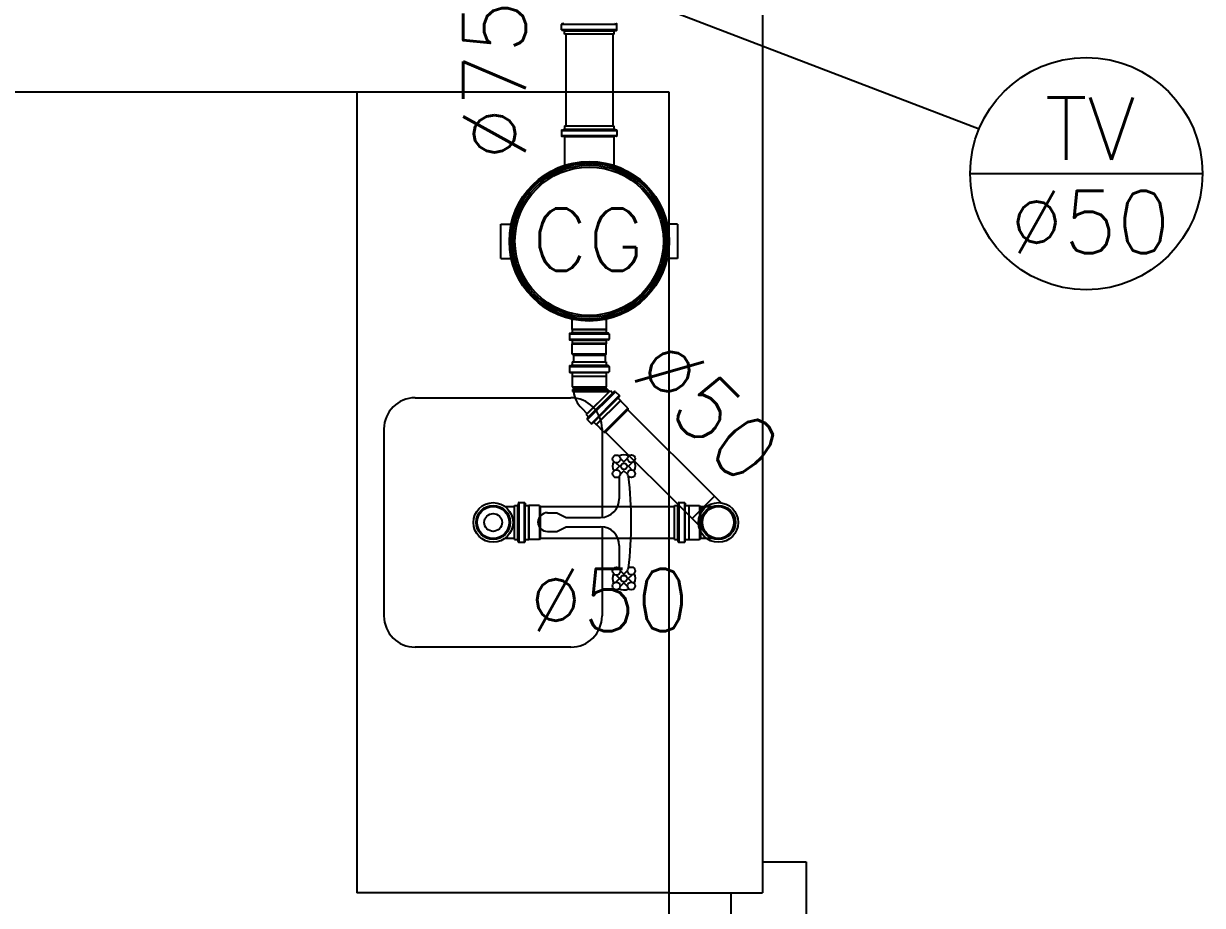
# Model space of a CAD drawing. Extents: x 241 to 398, y 106 to 179.
# Drawn here: x 264.587 to 266.476, y 111.832 to 113.246 of the extents above; entities that cross this region are included whole.
import ezdxf
from ezdxf.enums import TextEntityAlignment as Align

# ---------------------------------------------------------------- set-up
doc = ezdxf.new("R2010")
doc.units = 0
doc.layers.get('0').update_dxf_attribs({"linetype": 'CONTINUOUS'})
for name, color, linetype in [('ALVVISTA', 8, 'CONTINUOUS'), ('COTAS', 7, 'CONTINUOUS'), ('TIGRECAD', 2, 'CONTINUOUS'), ('TINTERNO', 7, 'CONTINUOUS')]:
    doc.layers.add(name, color=color, linetype=linetype)
doc.styles.add('ROMANS', font='romans.shx')

msp = doc.modelspace()

# ---------------------------------------------------------------- linework, layer by layer
for p, q in [((265.4665, 112.7159, -3.35), (265.4665, 112.7326, -3.35)), ((265.5207, 112.7159, -3.35), (265.5207, 112.7326, -3.35)), ((265.5207, 112.7159, -3.35), (265.5207, 112.7159, -3.35)), ((265.5555, 112.6294, -3.35), (265.5436, 112.6413, -3.35)), ((265.5555, 112.6294, -3.35), (265.5555, 112.6294, -3.35)), ((265.5171, 112.5911, -3.35), (265.5053, 112.6029, -3.35)), ((265.4137, 112.4732), (265.397, 112.4732)), ((265.4137, 112.4732), (265.4137, 112.4732)), ((265.4137, 112.419), (265.397, 112.419))]:
    msp.add_line(p, q)
at = {"layer": 'ALVVISTA'}
for p, q in [((265.7711, 113.6869, -3.35), (265.7711, 113.2119, -3.35)), ((265.7711, 113.2119, -3.35), (265.7711, 111.8519, -3.35)), ((263.6211, 113.1369, -3.35), (265.6211, 113.1369, -3.35)), ((265.1211, 113.1369, -3.35), (265.1211, 111.8519, -3.35)), ((265.6211, 113.1369, -3.35), (265.6211, 111.8519, -3.35)), ((265.2147, 112.6461), (265.4641, 112.6461)), ((265.1647, 112.5961), (265.1647, 112.2961)), ((265.5141, 112.5961), (265.5141, 112.4542)), ((265.5422, 112.5361), (265.5363, 112.5303)), ((265.5365, 112.5419), (265.5422, 112.5361)), ((265.5434, 112.549), (265.5493, 112.5432)), ((265.5493, 112.5432), (265.555, 112.549)), ((265.5563, 112.5361), (265.5625, 112.5423)), ((265.5563, 112.5361), (265.5621, 112.5304)), ((265.5418, 112.5194), (265.5418, 112.4841)), ((265.5493, 112.5291), (265.5433, 112.5231)), ((265.5493, 112.5291), (265.5549, 112.5234)), ((265.4265, 112.4616), (265.4415, 112.4616)), ((265.4415, 112.4616), (265.4565, 112.4541)), ((265.4415, 112.4316), (265.4565, 112.4391)), ((265.4565, 112.4541), (265.5118, 112.4541)), ((265.4565, 112.4391), (265.5118, 112.4391)), ((265.5141, 112.439), (265.5141, 112.2961)), ((265.4265, 112.4316), (265.4415, 112.4316)), ((265.5418, 112.4091), (265.5418, 112.373)), ((265.5364, 112.3619), (265.5421, 112.3562)), ((265.5433, 112.369), (265.5492, 112.3632)), ((265.5492, 112.3632), (265.5549, 112.369)), ((265.5562, 112.3562), (265.5624, 112.3623)), ((265.5421, 112.3562), (265.5362, 112.3503)), ((265.5492, 112.3491), (265.5432, 112.3432)), ((265.5492, 112.3491), (265.5548, 112.3434)), ((265.5562, 112.3562), (265.562, 112.3504)), ((265.4641, 112.2461), (265.2147, 112.2461)), ((265.7711, 111.9019, -3.35), (265.8411, 111.9019, -3.35)), ((265.8411, 111.9019, -3.35), (265.8411, 110.3019, -3.35)), ((265.6211, 111.8519, -3.35), (265.1211, 111.8519, -3.35)), ((265.6211, 111.8519, -3.35), (265.7711, 111.8519, -3.35)), ((265.6211, 111.8519, -3.35), (265.6211, 111.8119, -3.35)), ((265.7211, 111.8119, -3.35), (265.7211, 111.8519, -3.35))]:
    msp.add_line(p, q, dxfattribs=at)
for centre, radius in [((265.5373, 112.548), 0.0062), ((265.5612, 112.5484), 0.0062), ((265.5492, 112.5361), 0.00508), ((265.5372, 112.5241), 0.0062), ((265.5611, 112.5242), 0.0062), ((265.3397, 112.4461), 0.0143), ((265.5372, 112.368), 0.0062), ((265.5611, 112.3684), 0.0062), ((265.5371, 112.3442), 0.0062), ((265.5491, 112.3561), 0.00508), ((265.561, 112.3443), 0.0062)]:
    msp.add_circle(centre, radius, dxfattribs=at)
for centre, radius, start, end in [((265.2147, 112.5961), 0.05, 90, 180), ((265.4641, 112.5961), 0.05, 0, 90), ((265.5496, 112.5314), 0.0229, 71.7256, 109.7467), ((265.5465, 112.5361), 0.0156, 151.2823, 208.7177), ((265.5523, 112.5366), 0.0153, 329.5718, 30.4282), ((264.9271, 112.4463), 0.6339, 353.3445, 6.6555), ((265.5118, 112.4841), 0.03, 270, 360), ((265.4265, 112.4466), 0.015, 90, 270), ((265.5118, 112.4091), 0.03, 360, 90), ((265.5464, 112.3562), 0.0156, 151.2823, 208.7177), ((265.5522, 112.3566), 0.0153, 329.5718, 30.4282), ((265.549, 112.3567), 0.0188, 245.2462, 293.3183), ((265.2147, 112.2961), 0.05, 180, 270), ((265.4641, 112.2961), 0.05, 270, 0)]:
    msp.add_arc(centre, radius, start, end, dxfattribs=at)
at = {"layer": 'COTAS', "color": 1}
for p, q in [((265.4936, 113.3169, -3.35), (266.1184, 113.0775, -0.7742)), ((266.1039, 113.0055), (266.4762, 113.0055))]:
    msp.add_line(p, q, dxfattribs=at)
msp.add_circle((266.2901, 113.0055), 0.1862, dxfattribs=at)
at = {"layer": 'TIGRECAD'}
for p, q in [((265.4493, 113.2362, -3.35), (265.4493, 113.2449, -3.35)), ((265.4531, 113.2344, -3.35), (265.4501, 113.2352, -3.35)), ((265.4529, 113.2461, -3.35), (265.4502, 113.2459, -3.35)), ((265.5369, 113.2449, -3.35), (265.4503, 113.2449, -3.35)), ((265.5369, 113.2362, -3.35), (265.4503, 113.2362, -3.35)), ((265.4538, 113.2289, -3.35), (265.4538, 113.2334, -3.35)), ((265.5334, 113.2289, -3.35), (265.5334, 113.2334, -3.35)), ((265.5342, 113.2344, -3.35), (265.5372, 113.2352, -3.35)), ((265.5343, 113.2461, -3.35), (265.537, 113.2459, -3.35)), ((265.5379, 113.2362, -3.35), (265.5379, 113.2449, -3.35)), ((265.5334, 113.2289, -3.35), (265.4538, 113.2289, -3.35)), ((265.4559, 113.2289, -3.35), (265.4559, 113.0821, -3.35)), ((265.5314, 113.2289, -3.35), (265.5314, 113.0821, -3.35)), ((265.454, 113.0821, -3.35), (265.5332, 113.0821, -3.35)), ((265.454, 113.0821, -3.35), (265.454, 113.0766, -3.35)), ((265.5332, 113.0821, -3.35), (265.5332, 113.0773, -3.35)), ((265.4491, 113.0745, -3.35), (265.4491, 113.0664, -3.35)), ((265.4499, 113.0754, -3.35), (265.454, 113.0766, -3.35)), ((265.45, 113.0654, -3.35), (265.454, 113.065, -3.35)), ((265.4501, 113.0745, -3.35), (265.5371, 113.0745, -3.35)), ((265.4501, 113.0664, -3.35), (265.5371, 113.0664, -3.35)), ((265.454, 113.065, -3.35), (265.454, 113.0188, -3.35)), ((265.5332, 113.0641, -3.35), (265.5332, 113.0188, -3.35)), ((265.5374, 113.0754, -3.35), (265.534, 113.0764, -3.35)), ((265.5372, 113.0654, -3.35), (265.5341, 113.0651, -3.35)), ((265.5381, 113.0745, -3.35), (265.5381, 113.0664, -3.35)), ((265.3521, 112.8696, -3.35), (265.3521, 112.9246, -3.35)), ((265.3521, 112.9246, -3.35), (265.3686, 112.9246, -3.35)), ((265.6351, 112.9246, -3.35), (265.6186, 112.9246, -3.35)), ((265.6351, 112.9246, -3.35), (265.6351, 112.8696, -3.35)), ((265.3521, 112.8696, -3.35), (265.3686, 112.8696, -3.35)), ((265.6351, 112.8696, -3.35), (265.6186, 112.8696, -3.35)), ((265.4661, 112.7556, -3.35), (265.4661, 112.7721, -3.35)), ((265.5211, 112.7556, -3.35), (265.5211, 112.7721, -3.35)), ((265.4618, 112.7485, -3.35), (265.4618, 112.7398, -3.35)), ((265.4626, 112.7495, -3.35), (265.4655, 112.7503, -3.35)), ((265.4628, 112.7485, -3.35), (265.5244, 112.7485, -3.35)), ((265.4628, 112.7398, -3.35), (265.5244, 112.7398, -3.35)), ((265.5211, 112.7556, -3.35), (265.4661, 112.7556, -3.35)), ((265.4663, 112.7556, -3.35), (265.521, 112.7556, -3.35)), ((265.4663, 112.7556, -3.35), (265.4663, 112.7513, -3.35)), ((265.521, 112.7556, -3.35), (265.521, 112.7513, -3.35)), ((265.5247, 112.7495, -3.35), (265.5217, 112.7503, -3.35)), ((265.5254, 112.7485, -3.35), (265.5254, 112.7398, -3.35)), ((265.4627, 112.7388, -3.35), (265.4654, 112.7386, -3.35)), ((265.4663, 112.7376, -3.35), (265.4663, 112.7329, -3.35)), ((265.4663, 112.7329, -3.35), (265.4665, 112.7326, -3.35)), ((265.521, 112.7329, -3.35), (265.5207, 112.7326, -3.35)), ((265.521, 112.7376, -3.35), (265.521, 112.7329, -3.35)), ((265.5245, 112.7388, -3.35), (265.5219, 112.7386, -3.35)), ((265.4663, 112.7035, -3.35), (265.521, 112.7035, -3.35)), ((265.4663, 112.7035, -3.35), (265.4663, 112.6992, -3.35)), ((265.4665, 112.7159, -3.35), (265.4683, 112.7141, -3.35)), ((265.4683, 112.7141, -3.35), (265.4683, 112.7035, -3.35)), ((265.4683, 112.7141, -3.35), (265.519, 112.7141, -3.35)), ((265.5207, 112.7159, -3.35), (265.519, 112.7141, -3.35)), ((265.519, 112.7141, -3.35), (265.519, 112.7035, -3.35)), ((265.521, 112.7035, -3.35), (265.521, 112.6992, -3.35)), ((265.4618, 112.6964, -3.35), (265.4618, 112.6877, -3.35)), ((265.4626, 112.6974, -3.35), (265.4655, 112.6982, -3.35)), ((265.4627, 112.6867, -3.35), (265.4654, 112.6864, -3.35)), ((265.4628, 112.6964, -3.35), (265.5244, 112.6964, -3.35)), ((265.4628, 112.6869, -3.35), (265.5244, 112.6869, -3.35)), ((265.4663, 112.6854, -3.35), (265.4663, 112.6808, -3.35)), ((265.521, 112.6854, -3.35), (265.521, 112.6808, -3.35)), ((265.5247, 112.6974, -3.35), (265.5217, 112.6982, -3.35)), ((265.5245, 112.6867, -3.35), (265.5219, 112.6864, -3.35)), ((265.5254, 112.6964, -3.35), (265.5254, 112.6877, -3.35)), ((265.4663, 112.6808, -3.35), (265.4665, 112.6806, -3.35)), ((265.4665, 112.6806, -3.35), (265.4665, 112.6638, -3.35)), ((265.521, 112.6808, -3.35), (265.5208, 112.6806, -3.35)), ((265.5208, 112.6806, -3.35), (265.5208, 112.6638, -3.35)), ((265.4665, 112.6638, -3.35), (265.4683, 112.662, -3.35)), ((265.4665, 112.6638, -3.35), (265.5208, 112.6638, -3.35)), ((265.4683, 112.6594, -3.35), (265.4668, 112.6592, -3.35)), ((265.4668, 112.6592, -3.35), (265.4668, 112.6563, -3.35)), ((265.4668, 112.6592, -3.35), (265.5203, 112.6592, -3.35)), ((265.4683, 112.6562, -3.35), (265.4668, 112.6563, -3.35)), ((265.4668, 112.6563, -3.35), (265.5233, 112.6563, -3.35)), ((265.4683, 112.662, -3.35), (265.4683, 112.6594, -3.35)), ((265.4889, 112.619, -3.35), (265.5275, 112.6577, -3.35)), ((265.4914, 112.6116, -3.35), (265.535, 112.6551, -3.35)), ((265.4976, 112.6054, -3.35), (265.5412, 112.6489, -3.35)), ((265.5203, 112.6592, -3.35), (265.523, 112.6594, -3.35)), ((265.5203, 112.6592, -3.35), (265.5233, 112.6563, -3.35)), ((265.5208, 112.6638, -3.35), (265.5204, 112.6634, -3.35)), ((265.5204, 112.662, -3.35), (265.5261, 112.6563, -3.35)), ((265.5233, 112.6563, -3.35), (265.526, 112.6562, -3.35)), ((265.5275, 112.6577, -3.35), (265.5306, 112.6546, -3.35)), ((265.5345, 112.656, -3.35), (265.5318, 112.6544, -3.35)), ((265.5357, 112.6558, -3.35), (265.5419, 112.6496, -3.35)), ((265.542, 112.6483, -3.35), (265.5403, 112.6463, -3.35)), ((265.4815, 112.6292, -3.35), (265.4903, 112.6204, -3.35)), ((265.5196, 112.5911, -3.35), (265.5555, 112.6269, -3.35)), ((265.5403, 112.6449, -3.35), (265.5436, 112.6416, -3.35)), ((265.5436, 112.6416, -3.35), (265.5436, 112.6413, -3.35)), ((265.5555, 112.6294, -3.35), (265.5555, 112.6269, -3.35)), ((265.5555, 112.6269, -3.35), (265.6959, 112.4865)), ((265.4889, 112.619, -3.35), (265.4919, 112.6159, -3.35)), ((265.4906, 112.6121, -3.35), (265.4921, 112.6147, -3.35)), ((265.4907, 112.6109, -3.35), (265.4969, 112.6047, -3.35)), ((265.4983, 112.6046, -3.35), (265.5003, 112.6063, -3.35)), ((265.5016, 112.6062, -3.35), (265.5049, 112.6029, -3.35)), ((265.5049, 112.6029, -3.35), (265.5053, 112.6029, -3.35)), ((265.5171, 112.5911, -3.35), (265.5196, 112.5911, -3.35)), ((265.5196, 112.5911, -3.35), (265.6601, 112.4506)), ((265.3801, 112.4771), (265.3793, 112.4742)), ((265.3811, 112.4779), (265.3898, 112.4779)), ((265.3811, 112.4153), (265.3811, 112.4769)), ((265.3898, 112.4153), (265.3898, 112.4769)), ((265.3908, 112.477), (265.3911, 112.4743)), ((265.6366, 112.4771), (265.6358, 112.4742)), ((265.6375, 112.4779), (265.6463, 112.4779)), ((265.6375, 112.4153), (265.6375, 112.4769)), ((265.647, 112.4153), (265.647, 112.4769)), ((265.6473, 112.477), (265.6475, 112.4743)), ((265.7048, 112.4776), (265.6941, 112.4883)), ((265.3589, 112.4714), (265.374, 112.4714)), ((265.374, 112.4187), (265.374, 112.4734)), ((265.374, 112.4734), (265.3783, 112.4734)), ((265.3921, 112.4734), (265.3967, 112.4734)), ((265.3967, 112.4734), (265.397, 112.4732)), ((265.4137, 112.4732), (265.4155, 112.4714)), ((265.4155, 112.4714), (265.6305, 112.4714)), ((265.4155, 112.4207), (265.4155, 112.4714)), ((265.6305, 112.4187), (265.6305, 112.4734)), ((265.6305, 112.4734), (265.6348, 112.4734)), ((265.6485, 112.4734), (265.6532, 112.4734)), ((265.6532, 112.4734), (265.6534, 112.4732)), ((265.6534, 112.4732), (265.6702, 112.4732)), ((265.6534, 112.4732), (265.6534, 112.4189)), ((265.6702, 112.4732), (265.6702, 112.4189)), ((265.6702, 112.4732), (265.672, 112.4714)), ((265.672, 112.4714), (265.7005, 112.4714)), ((265.669, 112.4417), (265.6583, 112.4524)), ((265.3589, 112.4207), (265.374, 112.4207)), ((265.374, 112.4187), (265.3783, 112.4187)), ((265.3921, 112.4187), (265.3967, 112.4187)), ((265.3967, 112.4187), (265.397, 112.419)), ((265.4137, 112.419), (265.4155, 112.4207)), ((265.4155, 112.4207), (265.6305, 112.4207)), ((265.6305, 112.4187), (265.6348, 112.4187)), ((265.6485, 112.4187), (265.6532, 112.4187)), ((265.6532, 112.4187), (265.6534, 112.4189)), ((265.6534, 112.4189), (265.6702, 112.4189)), ((265.6702, 112.4189), (265.672, 112.4207)), ((265.672, 112.4207), (265.7005, 112.4207)), ((265.3801, 112.415), (265.3793, 112.418)), ((265.3811, 112.4143), (265.3898, 112.4143)), ((265.3908, 112.4152), (265.3911, 112.4178)), ((265.6366, 112.415), (265.6358, 112.418)), ((265.6375, 112.4143), (265.6463, 112.4143)), ((265.6473, 112.4152), (265.6475, 112.4178))]:
    msp.add_line(p, q, dxfattribs=at)
for centre, radius in [((265.4936, 112.8971, -3.35), 0.128), ((265.3397, 112.4461), 0.0318), ((265.7005, 112.4461), 0.0318), ((265.3397, 112.4461), 0.0274), ((265.7005, 112.4461), 0.0274)]:
    msp.add_circle(centre, radius, dxfattribs=at)
for centre, radius, start, end in [((265.4503, 113.2449, -3.35), 0.001, 95, 180), ((265.4503, 113.2362, -3.35), 0.001, 180, 255), ((265.4528, 113.2334, -3.35), 0.001, 0, 75), ((265.5344, 113.2334, -3.35), 0.001, 105, 180), ((265.5369, 113.2449, -3.35), 0.001, 0, 85), ((265.5369, 113.2362, -3.35), 0.001, 285, 0), ((265.4501, 113.0745, -3.35), 0.001, 105, 180), ((265.4501, 113.0664, -3.35), 0.001, 180, 265), ((265.453, 113.0641, -3.35), 0.001, 0, 85), ((265.453, 113.0773, -3.35), 0.001, 285, 0), ((265.5342, 113.0773, -3.35), 0.001, 180, 255), ((265.5342, 113.0641, -3.35), 0.001, 95, 180), ((265.5371, 113.0664, -3.35), 0.001, 275, 0), ((265.5371, 113.0745, -3.35), 0.001, 0, 75), ((265.4628, 112.7485, -3.35), 0.001, 105, 180), ((265.4628, 112.7398, -3.35), 0.001, 180, 265), ((265.4653, 112.7513, -3.35), 0.001, 285, 0), ((265.522, 112.7513, -3.35), 0.001, 180, 255), ((265.5244, 112.7398, -3.35), 0.001, 275, 0), ((265.5244, 112.7485, -3.35), 0.001, 0, 75), ((265.4653, 112.7376, -3.35), 0.001, 0, 85), ((265.522, 112.7376, -3.35), 0.001, 95, 180), ((265.4628, 112.6964, -3.35), 0.001, 105, 180), ((265.4628, 112.6877, -3.35), 0.001, 180, 265), ((265.4653, 112.6854, -3.35), 0.001, 0, 85), ((265.4653, 112.6992, -3.35), 0.001, 285, 0), ((265.522, 112.6992, -3.35), 0.001, 180, 255), ((265.522, 112.6854, -3.35), 0.001, 95, 180), ((265.5244, 112.6877, -3.35), 0.001, 275, 0), ((265.5244, 112.6964, -3.35), 0.001, 0, 75), ((265.5152, 112.6624, -3.35), 0.0473, 187.6023, 224.5558), ((265.5211, 112.6627, -3.35), 0.001, 135, 225), ((265.5313, 112.6553, -3.35), 0.001, 225, 300), ((265.535, 112.6551, -3.35), 0.001, 45, 120), ((265.541, 112.6456, -3.35), 0.001, 140, 225), ((265.5412, 112.6489, -3.35), 0.001, 320, 45), ((265.4914, 112.6116, -3.35), 0.001, 150, 225), ((265.4912, 112.6152, -3.35), 0.001, 330, 45), ((265.4976, 112.6054, -3.35), 0.001, 225, 310), ((265.5009, 112.6055, -3.35), 0.001, 45, 130), ((265.3811, 112.4769), 0.001, 90, 165), ((265.3898, 112.4769), 0.001, 5, 90), ((265.6375, 112.4769), 0.001, 90, 165), ((265.6463, 112.4769), 0.001, 5, 90), ((265.3783, 112.4744), 0.001, 270, 345), ((265.3921, 112.4744), 0.001, 185, 270), ((265.6348, 112.4744), 0.001, 270, 345), ((265.6485, 112.4744), 0.001, 185, 270), ((265.7005, 112.4461), 0.0254, 270, 90), ((265.3783, 112.4177), 0.001, 15, 90), ((265.3921, 112.4177), 0.001, 90, 175), ((265.6348, 112.4177), 0.001, 15, 90), ((265.6485, 112.4177), 0.001, 90, 175), ((265.3811, 112.4153), 0.001, 195, 270), ((265.3898, 112.4153), 0.001, 270, 355), ((265.6375, 112.4153), 0.001, 195, 270), ((265.6463, 112.4153), 0.001, 270, 355)]:
    msp.add_arc(centre, radius, start, end, dxfattribs=at)
at = {"layer": 'TINTERNO'}
for p, q in [((265.5334, 113.2342, -3.35), (265.4538, 113.2342, -3.35)), ((265.454, 113.0766, -3.35), (265.5332, 113.0766, -3.35)), ((265.454, 113.065, -3.35), (265.5332, 113.065, -3.35)), ((265.4896, 113.0194, -3.35), (265.4896, 113.0223, -3.35)), ((265.4896, 113.0194, -3.35), (265.4976, 113.0194, -3.35)), ((265.4976, 113.0194, -3.35), (265.4976, 113.0223, -3.35)), ((265.4663, 112.7505, -3.35), (265.521, 112.7505, -3.35)), ((265.4663, 112.7385, -3.35), (265.521, 112.7385, -3.35)), ((265.521, 112.7329, -3.35), (265.4663, 112.7329, -3.35)), ((265.4665, 112.7326, -3.35), (265.5207, 112.7326, -3.35)), ((265.5207, 112.7159, -3.35), (265.4665, 112.7159, -3.35)), ((265.4663, 112.6984, -3.35), (265.521, 112.6984, -3.35)), ((265.4663, 112.6864, -3.35), (265.521, 112.6864, -3.35)), ((265.4663, 112.6808, -3.35), (265.521, 112.6808, -3.35)), ((265.4665, 112.6806, -3.35), (265.5208, 112.6806, -3.35)), ((265.4683, 112.662, -3.35), (265.5204, 112.662, -3.35)), ((265.4683, 112.6594, -3.35), (265.523, 112.6594, -3.35)), ((265.4683, 112.6562, -3.35), (265.526, 112.6562, -3.35)), ((265.5261, 112.6563, -3.35), (265.4903, 112.6204, -3.35)), ((265.4925, 112.6154, -3.35), (265.5312, 112.6541, -3.35)), ((265.501, 112.6069, -3.35), (265.5397, 112.6456, -3.35)), ((265.5436, 112.6416, -3.35), (265.5049, 112.6029, -3.35)), ((265.5053, 112.6029, -3.35), (265.5436, 112.6413, -3.35)), ((265.5555, 112.6294, -3.35), (265.5171, 112.5911, -3.35)), ((265.6941, 112.4883), (265.6583, 112.4524)), ((265.374, 112.4207), (265.374, 112.4714)), ((265.3791, 112.4187), (265.3791, 112.4734)), ((265.3911, 112.4187), (265.3911, 112.4734)), ((265.3967, 112.4734), (265.3967, 112.4187)), ((265.397, 112.419), (265.397, 112.4732)), ((265.4137, 112.4732), (265.4137, 112.419)), ((265.6356, 112.4187), (265.6356, 112.4734)), ((265.6476, 112.4187), (265.6476, 112.4734)), ((265.6532, 112.4734), (265.6532, 112.4187)), ((265.672, 112.4714), (265.672, 112.4207))]:
    msp.add_line(p, q, dxfattribs=at)
for centre, radius in [((265.4936, 112.8971, -3.35), 0.128), ((265.4936, 112.8971, -3.35), 0.1258), ((265.4936, 112.8971, -3.35), 0.125), ((265.4936, 112.8971, -3.35), 0.122), ((265.4936, 112.8971, -3.35), 0.119), ((265.3397, 112.4461), 0.0256), ((265.7005, 112.4461), 0.0256)]:
    msp.add_circle(centre, radius, dxfattribs=at)
msp.add_arc((265.4936, 112.8971, -3.35), 0.1253, 91.8301, 88.1699, dxfattribs=at)

# ---------------------------------------------------------------- texts
at = {"layer": 'TINTERNO', "style": 'ROMANS'}
for s, rotation, p in [('%%c75', 90, (265.4218, 113.1552)), ('%%c50', 315, (265.6263, 112.5707))]:
    msp.add_text(s, height=0.1, rotation=rotation, dxfattribs=at).set_placement(p, align=Align.BOTTOM_CENTER)
for s, p in [('TV', (266.2963, 112.9974)), ('%%c50', (266.2963, 112.8477)), ('CG', (265.4915, 112.8197)), ('%%c50', (265.5257, 112.2418))]:
    msp.add_text(s, height=0.1, dxfattribs=at).set_placement(p, align=Align.BOTTOM_CENTER)

doc.saveas('drawing.dxf')
